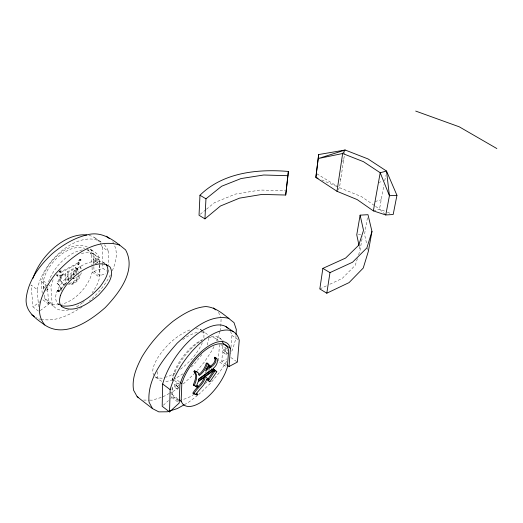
<?xml version="1.0" encoding="UTF-8"?>
<svg xmlns="http://www.w3.org/2000/svg" width="523" height="523" viewBox="0 0 523 523"><rect width="100%" height="100%" fill="white"/><g stroke="black" fill="none" stroke-linecap="round" stroke-linejoin="round"><path stroke-width="0.39" stroke-dasharray="2.62 1.96" d="M203.898 337.681L203.97 334.151L202.846 331.268M208.416 337.956L208.35 340.78L207.108 345.187M170.746 398.526L171.884 397.493L172.224 386.229M172.394 380.6L172.44 378.992L174.551 373.017A38.186 17.887 -54.2 0 1 201.989 340.212M178.774 400.978L173.571 397.049L171.982 394.375L172.224 386.307M172.394 380.666L172.518 376.632L174.375 371.369A35.492 16.697 -54.2 0 1 204.931 338.505M174.505 387.098L174.597 384.307L176.526 382.934L179.311 385L177.382 386.379L177.284 389.177L174.505 387.098L176.434 385.726L176.526 382.934M221.066 319.213L220.745 328.235L220.098 330.49M236.023 335.531L235.873 338.538L232.748 349.129L230.656 353.443M219.464 344.474L218.313 361.079L226.041 366.538M226.4 364.694L221.811 361.458L223.007 344.925M225.328 348.71L225.125 351.449L227.858 353.352L226.119 354.601L223.386 352.692L223.583 349.952L225.328 348.71L227.525 350.233M226.119 354.601L226.328 351.861L228.067 350.613M76.129 273.81L75.567 270.653L77.058 268.724L77.809 269.253L78.836 271.908M230.97 347.449L231.924 335.42A51.431 24.097 -54.2 0 0 229.702 330.229M337.819 190.084L339.479 187.652L344.807 152.415M358.601 254.773L360.046 250.256L362.413 236.729M367.44 217.823L364.531 234.317L366.793 244.372M385.196 214.423L379.515 209.089L384 184.73M384.732 180.768L385.693 175.538M157.717 371.637L157.397 376.769L158.789 379.574L161.797 381.332M81.359 272.758L79.45 278.033L77.822 280.321A10.1 6.158 -51.1 0 1 71.926 284.466L68.578 284.414M58.393 291.697L57.648 291.141L57.726 290.226L60.053 289.415L60.864 287.983L59.857 285.931L57.046 283.244L61.361 274.869L62.113 275.412L57.792 283.793L60.603 286.48L61.609 288.533L60.799 289.964L58.471 290.781L58.393 291.697L59.779 291.533L61.459 290.187M78.816 274.529C77.953 278.824 74.841 283.551 70.102 283.858M81.287 268.639L79.849 265.874L78.646 264.795L81.052 259.918L80.32 260.003L78.162 263.559L63.257 271.47L60.655 272.457L59.557 271.797L59.629 270.829M219.882 331.242L216.699 340.904M60.308 272.346L61.028 270.195L60.276 269.646M42.213 293.377L41.284 281.531L42.951 275.961A34.623 21.253 -50.8 0 1 87.321 247.039M43.906 288.761L43.298 280.844L44.769 275.928A32.223 19.776 -50.8 0 1 84.706 248.418M48.626 281.851L49.044 280.459A34.786 21.123 -51 0 1 82.575 249.883M68.912 309.806A32.38 19.567 -51 0 1 54.144 306.785L52.137 303.922L50.894 286.473L52.392 281.544A32.413 19.626 -51.1 0 1 53.261 279.485M92.055 267.22L92.231 272.084L90.773 276.719A32.191 19.724 -50.8 0 1 61.505 304.255M99.311 265.168L99.69 277.347L98.213 282.002A32.38 19.567 -51 0 1 92.179 292.736M357.399 258.545L355.235 265.331L342.271 278.406L329.412 284.447M81.052 259.918L80.3 259.388L77.894 264.259L79.98 266.625L80.784 269.79M80.3 259.388L79.568 259.473L77.411 263.03L75.449 264.298L62.505 270.927L59.557 271.797M77.482 276.164C76.155 279.596 73.312 283.139 69.356 283.316M79.901 274.889L77.084 279.785A10.094 6.165 -51 0 1 71.18 283.924L68.389 283.976M110.327 274.948C105.3 284.891 97.912 293.71 89.426 300.888M112.308 270.692C115.864 262.755 118.257 252.746 114.119 244.633M202.336 342.768C197.517 353.541 189.339 362.681 179.892 369.637M213.953 346.605L212.233 350.162L204.585 361.772L197.302 370.441M59.661 279.452L62.23 274.385L64.917 273.006L65.663 273.549L66.231 283.289L64.355 285.721L59.661 279.452L64.355 285.721M60.413 279.995L62.982 274.935L65.663 273.549M73.802 278.314L73.671 278.87L75.22 277.628M62.113 275.412L58.949 276.523L58.02 276.321L56.51 275.111L57.269 273.725M58.02 276.321L57.262 275.66L60.001 270.764M226.747 361.288L219.47 372.396L210.083 383.719L198.302 394.878M201.871 354.614L194.34 364.1L190.869 367.355M340.035 179.644L340.872 178.441M342.46 161.391L343.716 159.626M70.245 279.04L74.168 273.967L73.423 273.431L66.558 282.302M76.959 273.281L76.312 271.189L77.809 269.253M63.616 285.172L65.486 282.747L64.917 273.006M67.689 279.903L76.639 268.325L75.364 267.645L67.232 271.829L67.689 279.903L68.435 280.446L77.391 268.861L75.364 267.645M66.055 282.956L60.714 289.637L59.034 290.984L57.648 291.141M195.216 372.919L183.344 383.902M163.333 405.247L168.465 400.592M200.27 214.26L205.833 209.716M206.448 209.213L214.476 202.649L235.533 194.066L260.153 190.032L285.427 190.692M197.687 395.349L188.437 402.396L185.005 404.312M40.284 310.557L48.704 304.229L47.534 288.421M38.388 311.067L33.001 306.923L40.121 301.621M178.755 387.301L173.505 391.178L170.053 393.021M183.07 373.775L175.663 378.273M204.931 373.102L209.984 369.454M177.284 389.177L178.572 388.256M223.386 352.692L225.125 351.449M182.697 339.656L187.175 336.544L194.353 333.118L197.354 332.458M81.954 307.008C70.278 314.519 56.464 321.933 42.141 319.396M97.585 262.736L95.787 263.71L95.696 261.029L93.434 259.46L95.238 258.493L97.5 260.055L97.585 262.736L95.33 261.167L95.238 258.493M47.737 287.147L47.939 289.892L45.965 290.965L45.815 288.905M93.434 259.46L93.532 262.141L95.33 261.167M95.696 261.029L97.5 260.055M43.703 289.265L43.487 286.526L45.468 285.453L45.573 286.826M169.36 393.394L162.457 397.081L152.239 400.154L149.879 400.128M221.811 361.458L226.707 358.902M67.232 271.829L67.983 272.365L76.11 268.181M175.551 372.775L168.347 376.475L166 377.116M189.816 329.948C175.885 335.655 164.601 346.671 156.756 359.353C154.311 364.361 150.663 370.879 154.298 376.194L157.318 377.972L162.084 378.194L165.216 377.331M319.828 288.944L326.548 285.787M61.361 274.869L58.203 275.981L57.269 275.771M90.381 249.223A34.623 21.253 -50.8 0 1 91.401 250.327L93.401 253.74L94.029 271.45L99.985 275.647L105.894 273.529M94.029 271.45L102.907 268.332L106.869 271.091M373.344 210.887L379.515 209.089L386.713 211.939M375.024 201.551L381.228 199.779M172.786 379.77L166.536 381.529L164.961 381.463M378.456 182.481L382.378 181.409M358.314 234.729L360.648 234.572M143.583 400.069L149.088 400.121M41.363 319.305L39.029 319.017L36.414 317.526M201.08 331.889L204.709 332.367L207.324 334.367L207.879 335.812M195.831 328.653L200.211 329.255L202.78 331.033M105.175 263.487C90.1 255.767 73.083 270.469 63.316 280.975C58.478 287.114 50.921 298.966 59.609 305.072M387.432 212.227L391.027 213.652M339.479 187.652L361.628 196.694L374.88 205.872M321.769 179.984L338.002 187.012M316.866 173.799L338.106 186.809M57.674 303.621L59.707 304.87M94.709 237.736L100.815 241.868M101.331 244.98A46.632 28.634 -50.8 0 1 102.305 247.17L108.346 251.275L108.673 265.135M231.924 335.42L237.913 339.499M90.42 249.079L94.068 251.596M218.849 337.544L223.171 340.519M93.401 253.74L99.435 257.904L99.638 264.357M87.269 249.785L94.245 254.603M215.581 338.446L218.882 340.728M203.421 331.477L204.709 332.367M375.54 206.33L379.515 209.089M86.635 249.347A32.223 19.776 -50.8 0 1 89.832 252.053L91.603 255.061L99.161 260.297L99.285 264.357M220.83 344.592L226.714 348.671M223.583 349.952L226.328 351.861M230.859 357.529L236.736 361.622M93.532 262.141L95.219 263.317M79.568 259.473L80.32 260.003M92.231 272.084L99.69 277.347M78.025 262.409L78.777 262.938M77.894 264.259L78.646 264.795M76.031 267.887L77.391 268.861M75.567 270.653L76.312 271.189M211.253 368.545L212.175 369.205M73.161 278.288L73.906 278.824M72.821 278.21L73.671 278.87M59.426 271.515L60.184 272.065M59.903 271.908L60.655 272.457M62.23 274.385L62.982 274.935M56.51 275.111L57.262 275.66M57.046 283.244L57.792 283.793M60.864 287.983L61.609 288.533M60.622 288.866L61.368 289.415M60.053 289.415L60.799 289.964M58.23 289.735L58.975 290.285M59.034 290.984L59.779 291.533M57.726 290.226L58.471 290.781M58.413 291.246L59.158 291.795M57.543 290.853L58.288 291.403M57.903 291.272L58.648 291.821M43.298 280.844L47.096 283.662M47.73 284.126L50.894 286.473M173.754 377.554L179.337 381.685M41.284 281.531L47.358 286.048M174.303 380.378L179.271 384.065M43.487 286.526L45.194 287.794M174.597 384.307L177.382 386.379M46.809 289.042L47.939 289.892M176.434 385.726L178.657 387.386M103.234 262.141L105.045 263.5M155.579 377.161L158.789 379.574M38.584 306.655L37.179 289.605L31.092 285.028L33.001 306.923M44.39 295.096L44.638 298.26L52.137 303.922M171.982 394.375L178.696 399.441M44.638 298.26L46.671 301.137L54.144 306.785M48.704 304.229L42.709 299.692L42.585 298.117M171.884 397.493L177.99 402.115M200.211 329.255L202.316 330.863M73.423 273.431L74.161 275.098M74.168 273.967L74.704 274.765M99.161 260.297L97.409 257.29A32.413 19.626 -51.1 0 0 80.215 253.858M99.435 257.904L97.461 254.498A34.786 21.123 -51 0 0 88.348 249.713M77.058 268.724L78.202 271.953M112.791 241.783L113.792 243.921M218.607 312.277L220.575 317.827M367.662 248.235L368.185 250.556M359.223 246.398L360.046 250.256M67.983 272.365L68.435 280.446M91.603 255.061L92.022 266.41M99.664 265.168L99.985 275.647M102.305 247.17L102.743 262.638M102.77 263.448L102.907 268.332M108.784 270.025L108.843 272.47M207.016 381.692A35.453 16.644 -54.1 0 1 205.474 383.575M194.242 394.081A35.453 16.644 -54.1 0 1 181.056 399.65M178.735 399.592A35.453 16.644 -54.1 0 1 173.571 397.049M208.455 337.544A35.492 16.697 -54.2 0 1 218.215 340.819M211.227 336.564A38.186 17.887 -54.2 0 1 221.66 340.1M104.312 244.712A46.854 28.458 -51 0 1 108.346 251.275M37.179 289.605A46.854 28.458 -51 0 1 64.95 248.392A46.854 28.458 -51 0 1 102.057 242.718M84.144 301.451A32.38 19.567 -51 0 1 83.026 302.386M82.464 302.83A32.38 19.567 -51 0 1 75.913 307.099M88.903 235.389A46.632 28.634 -50.8 0 1 100.959 244.287M59.302 304.667A32.191 19.724 -50.8 0 1 46.671 301.137"/><path stroke-width="0.78" d="M228.296 328.503A51.431 24.097 -54.2 0 0 193.582 336.93A51.431 24.097 -54.2 0 0 162.666 384L162.189 406.286L169.524 411.928L179.212 403.037L179.892 384.529L182.03 378.534A38.388 17.658 -54.3 0 1 206.552 347.403A38.388 17.658 -54.3 0 1 229.028 345.18L230.453 348.416L229.022 366.538L227.054 365.152M169.524 411.928L170.158 389.628A51.705 23.797 -54.3 0 1 206.526 338.067A51.705 23.797 -54.3 0 1 239.246 340.408L237.39 362.073L229.022 366.538M181.135 401.278L181.814 383.522L183.704 378.24A35.727 16.435 -54.4 0 1 206.493 349.292A35.727 16.435 -54.4 0 1 227.407 347.174L228.675 350.031L227.328 367.447L225.491 372.409A35.688 16.383 -54.3 0 1 203.512 400.494A35.688 16.383 -54.3 0 1 182.677 403.933L181.135 401.278L179.304 399.899M199.969 195.249L199.034 215.273L204.938 218.869L220.418 206.023L239.501 198.145L261.912 194.425L285.702 195.033L288.389 171.459C257.558 168.837 223.02 172.446 199.969 195.249L205.964 198.818L204.938 218.869M236.056 334.772L236.318 329.503L234.003 322.606C225.413 316.127 217.038 307.289 205.781 306.55C193.471 307.609 182.756 314.238 172.989 321.331C160.698 331.275 150.16 343.232 142.014 356.791C136.673 367.048 131.6 378.338 133.561 390.178L137.17 396.709L152.52 408.626L158.802 411.869L167.34 411.784L177.46 408.509L184.318 404.691M318.677 154.547L315.866 177.428L336.989 191.3L357.144 199.57L373.344 210.887L385.765 214.96L393.185 214.508L396.944 195.301L386.523 171.054L368.015 158.927L345.167 150.016L318.677 154.547L315.866 177.428L318.082 178.389M285.702 195.033L288.389 171.459M360.112 215.156L363.524 230.362L358.719 245.209L345.618 258.061L322.868 268.377L319.828 288.944L326.81 293.207L349.063 282.61L363.243 268.044L368.355 251.328L371.964 231.46L367.996 214.685L360.112 215.156L356.758 234.834L359.059 245.627M336.989 191.3L342.65 153.514L345.167 150.016L318.37 158.521L342.65 153.514L363.439 161.672L380.208 172.74L389.419 195.713L385.765 214.96M326.81 293.207L329.98 272.607L352.535 262.239L366.865 247.915L371.964 231.46M373.344 210.887L380.208 172.74L386.523 171.054L389.419 195.713L396.944 195.301M204.016 377.619C202.342 384.072 195.837 387.425 192.948 393.106L196.864 395.107L197.446 394.179L196.53 393.505M216.293 358.275L214.803 357.261L214.404 358.033L215.934 359.438C216.411 362.727 213.541 365.309 211.083 366.989L207.847 363.537L206.912 362.877L206.284 363.322C204.892 367.545 202.649 371.755 198.949 374.376M207.847 363.537L207.213 363.988C205.748 368.493 203.251 372.938 199.178 375.553L198.112 372.611L194.393 370.892L193.994 371.591C197.72 375.043 194.7 380.999 193.347 384.941L197.387 387.19L197.956 386.301L197.034 385.628M194.268 385.621C195.785 381.509 199.041 374.514 193.994 371.591M215.332 358.686L215.731 357.915L214.803 357.261M193.87 393.786C196.896 387.974 203.584 384.457 205.134 377.724L204.513 377.188L198.099 381.836L196.622 385.752L197.956 386.301M194.929 372.271L195.334 371.565M214.711 371.323L213.796 370.67L208.043 378.998L208.958 379.665L214.711 371.323L213.73 370.506L205.356 376.58M206.585 379.123L209.88 381.77L216.777 371.755L213.011 368.597C215.914 366.453 218.235 362.602 217.222 358.928L215.731 357.915M205.964 198.818L221.654 186.234L240.998 178.565L263.723 175.002L287.853 175.702M208.416 364.786L210.154 366.329C212.619 364.655 215.489 362.073 215.005 358.778L214.404 358.033M213.299 370.147L198.38 380.953L198.897 378.796L212.175 369.205L213.299 370.147L212.377 369.486L198.753 379.338M210.226 367.604L205.487 371.016L208.154 365.786L210.226 367.604L208.265 366.035M206.337 369.068L209.305 366.943M61.06 305.707C76.626 308.511 90.786 297.188 100.481 286.199C104.737 280.23 110.804 271.777 106.247 264.403M228.969 318.344C208.703 313.682 191.026 330.693 177.219 343.127C162.882 359.373 147.015 379.182 149.055 402.161L152.52 408.626M194.393 370.892L197.184 371.931M119.656 245.078C94.794 237.292 70.801 257.035 55.17 274.274C45.011 287.827 31.942 309.152 44.815 325.005C64.689 338.551 90.185 320.841 105.254 307.576C118.976 293.187 136.778 270.45 125.592 249.883C114.714 240.998 102.671 230.793 87.596 234.716C74.279 237.821 62.472 245.052 52.123 253.805C39.369 265.802 27.961 280.897 26.15 298.842C25.176 311.564 35.636 318.5 44.815 325.005M415.693 111.072L459.272 126.821L496.85 148.552M192.948 393.106L195.948 394.434M197.446 394.179L196.223 393.636L203.741 384.804L206.905 379.293L209.88 381.77M193.347 384.941L197.387 387.19M137.17 396.709L138.595 397.454M31.831 314.924L34.453 316.415M322.868 268.377L329.98 272.607M226.014 326.698L233.441 331.732M230.453 348.416L223.118 343.35L222.242 341.401M206.284 363.322L207.213 363.988M210.154 366.329L211.083 366.989M216.777 371.755L213.168 368.846M179.951 382.143L181.814 383.522M162.666 384L170.158 389.628M106.424 236.213L109.444 238.645M213.436 307.929L215.731 309.864M205.029 376.423L208.958 379.665M32.916 278.36A46.632 28.634 -50.8 0 1 86.72 235.004M60.348 295.626L59.432 300.039L59.812 303.601L61.544 306.524C74.122 314.199 89.008 303.19 98.586 295.116C105.097 288.01 115.472 277.452 110.124 267.083C101.344 259.728 88.975 266.58 80.705 271.542C72.135 277.752 64.224 285.584 60.348 295.626"/></g></svg>
